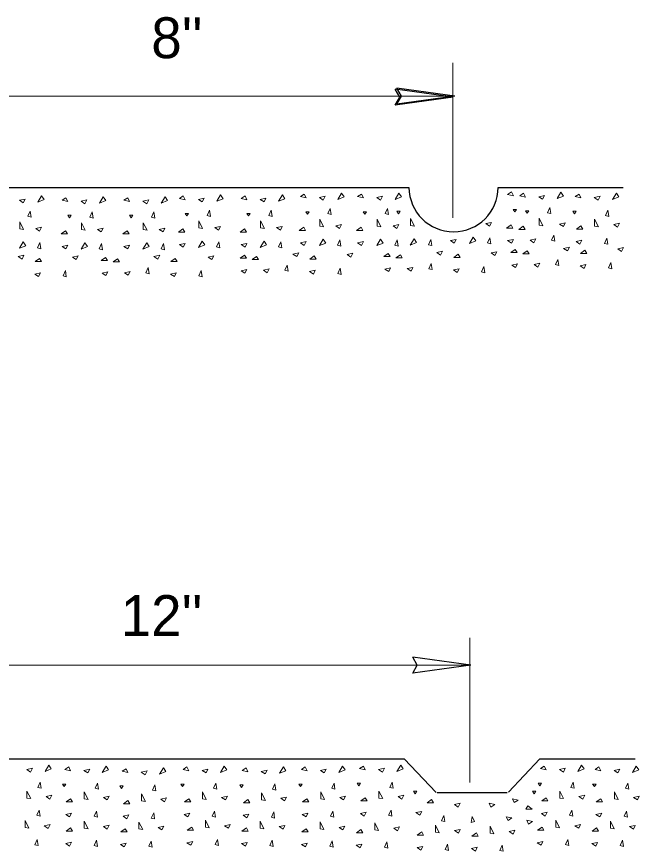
# Model space of a CAD drawing. Extents: x 1615 to 2505, y -386 to 247.
# Drawn here: x 1896.55 to 1916.65, y 81.53 to 108.47 of the extents above; entities that cross this region are included whole.
import ezdxf

# ---------------------------------------------------------------- set-up
doc = ezdxf.new("R2010")
doc.units = 0
doc.header["$LTSCALE"] = 0.51
doc.layers.add('1', color=7, linetype='Continuous', lineweight=25)

msp = doc.modelspace()

# ---------------------------------------------------------------- linework, layer by layer
at = {"layer": '1', "lineweight": 13}
for p, q in [((1910.6278, 101.9782), (1910.6278, 106.9759)), ((1893.0983, 105.8991), (1910.6983, 105.8991)), ((1911.1777, 83.7443), (1911.1777, 88.4182)), ((1893.4611, 87.5346), (1911.0611, 87.5346))]:
    msp.add_line(p, q, dxfattribs=at)
at = {"layer": '1'}
for p, q in [((1910.698, 105.9), (1908.8247, 106.1573)), ((1910.6429, 105.8724), (1908.7696, 106.1298)), ((1910.698, 105.9), (1908.8247, 105.6426)), ((1910.6429, 105.8724), (1908.7696, 105.615)), ((1894.4918, 102.958), (1909.2142, 102.958)), ((1912.0925, 102.958), (1916.1278, 102.958)), ((1911.2095, 87.5355), (1909.3363, 87.7928)), ((1911.2095, 87.5355), (1909.3363, 87.2781)), ((1895.6911, 84.5118), (1909.061, 84.5118)), ((1910.0886, 83.4211), (1909.061, 84.5118)), ((1912.4247, 83.4312), (1913.4428, 84.5118)), ((1913.4428, 84.5118), (1916.5123, 84.5118)), ((1910.1244, 83.4234), (1912.385, 83.4234))]:
    msp.add_line(p, q, dxfattribs=at)
for points in [[(1908.8247, 105.6426), (1908.9696, 105.9026), (1908.8247, 106.1573)], [(1908.7696, 105.615), (1908.9145, 105.875), (1908.7696, 106.1298)], [(1909.3363, 87.2781), (1909.4812, 87.5382), (1909.3363, 87.7928)]]:
    msp.add_lwpolyline(points, dxfattribs=at)
at = {"layer": '1', "lineweight": 13}
for points in [[(1897.2316, 102.4822), (1897.3542, 102.6865), (1897.4359, 102.5639)], [(1899.2259, 102.4533), (1899.3485, 102.6576), (1899.4303, 102.5351)], [(1901.2203, 102.4533), (1901.3428, 102.6576), (1901.4246, 102.5351)], [(1901.8056, 102.6024), (1901.9894, 102.5616), (1901.9281, 102.6841)], [(1903.0123, 102.5111), (1903.1348, 102.7153), (1903.2166, 102.5928)], [(1903.7999, 102.6024), (1903.9837, 102.5616), (1903.9223, 102.6841)], [(1905.0066, 102.5111), (1905.1292, 102.7153), (1905.2109, 102.5928)], [(1905.7076, 102.6603), (1905.8913, 102.6194), (1905.83, 102.7419)], [(1906.323, 102.6298), (1906.5069, 102.6708), (1906.4456, 102.5482)], [(1906.9143, 102.5689), (1907.0368, 102.7733), (1907.1186, 102.6507)], [(1907.5574, 102.6603), (1907.7412, 102.6194), (1907.6798, 102.7419)], [(1908.1728, 102.6298), (1908.3568, 102.6708), (1908.2954, 102.5482)], [(1908.7641, 102.5689), (1908.8867, 102.7733), (1908.9684, 102.6507)], [(1912.3988, 102.7325), (1912.5826, 102.6917), (1912.5213, 102.8142)], [(1912.7889, 102.6892), (1912.9727, 102.6483), (1912.9113, 102.7708)], [(1913.4043, 102.6588), (1913.5883, 102.6996), (1913.5269, 102.5771)], [(1913.9956, 102.5978), (1914.1182, 102.8021), (1914.1999, 102.6795)], [(1914.5809, 102.6603), (1914.7647, 102.6194), (1914.7033, 102.7419)], [(1915.1963, 102.6298), (1915.3803, 102.6708), (1915.3189, 102.5482)], [(1915.7876, 102.5689), (1915.9102, 102.7733), (1915.9919, 102.6507)], [(1896.6403, 102.5432), (1896.8243, 102.584), (1896.7629, 102.4614)], [(1898.0192, 102.5447), (1898.203, 102.5038), (1898.1417, 102.6263)], [(1898.6347, 102.5143), (1898.8185, 102.5552), (1898.7573, 102.4326)], [(1900.0136, 102.5447), (1900.1974, 102.5038), (1900.1361, 102.6263)], [(1900.6291, 102.5143), (1900.8129, 102.5552), (1900.7516, 102.4326)], [(1902.421, 102.572), (1902.6049, 102.6129), (1902.5436, 102.4903)], [(1904.4153, 102.572), (1904.5993, 102.6129), (1904.5379, 102.4903)], [(1896.9164, 102.0263), (1896.9929, 102.1948), (1897.0237, 101.9957)], [(1898.9108, 101.9974), (1898.9872, 102.1659), (1899.018, 101.9668)], [(1900.9052, 101.9974), (1900.9816, 102.1659), (1901.0124, 101.9668)], [(1901.987, 102.1176), (1902.0959, 102.1176), (1902.0414, 102.0359)], [(1902.6972, 102.0552), (1902.7736, 102.2237), (1902.8044, 102.0246)], [(1903.9813, 102.1176), (1904.0902, 102.1176), (1904.0358, 102.0359)], [(1904.6914, 102.0552), (1904.7679, 102.2237), (1904.7987, 102.0246)], [(1905.889, 102.1754), (1905.9978, 102.1754), (1905.9434, 102.0938)], [(1906.5991, 102.113), (1906.6756, 102.2815), (1906.7063, 102.0824)], [(1907.7388, 102.1754), (1907.8477, 102.1754), (1907.7933, 102.0938)], [(1908.4489, 102.113), (1908.5254, 102.2815), (1908.5562, 102.0824)], [(1908.8227, 102.1898), (1908.9316, 102.1898), (1908.8771, 102.1082)], [(1912.5802, 102.2477), (1912.6891, 102.2477), (1912.6347, 102.166)], [(1912.9703, 102.2043), (1913.0793, 102.2043), (1913.0248, 102.1227)], [(1913.6804, 102.1419), (1913.7569, 102.3104), (1913.7877, 102.1113)], [(1914.5023, 102.19), (1914.6112, 102.19), (1914.5567, 102.1083)], [(1915.5592, 102.0552), (1915.6356, 102.2237), (1915.6664, 102.0246)], [(1896.6496, 101.6243), (1896.6496, 101.8489), (1896.7723, 101.6038)], [(1898.2006, 102.0598), (1898.3095, 102.0598), (1898.2551, 101.9782)], [(1900.195, 102.0598), (1900.3039, 102.0598), (1900.2494, 101.9782)], [(1902.4303, 101.6532), (1902.4303, 101.8778), (1902.5529, 101.6327)], [(1904.4246, 101.6532), (1904.4246, 101.8778), (1904.5473, 101.6327)], [(1906.3323, 101.711), (1906.3323, 101.9357), (1906.4549, 101.6905)], [(1908.1821, 101.711), (1908.1821, 101.9357), (1908.3048, 101.6905)], [(1909.266, 101.7253), (1909.266, 101.9501), (1909.3886, 101.7049)], [(1913.4136, 101.7398), (1913.4136, 101.9645), (1913.5363, 101.7194)], [(1915.2056, 101.711), (1915.2056, 101.9357), (1915.3283, 101.6905)], [(1897.1666, 101.6308), (1897.3504, 101.6717), (1897.2891, 101.5491)], [(1898.6439, 101.5954), (1898.6439, 101.8201), (1898.7666, 101.5749)], [(1899.1609, 101.6019), (1899.3447, 101.6428), (1899.2834, 101.5203)], [(1900.6383, 101.5954), (1900.6383, 101.8201), (1900.7609, 101.5749)], [(1901.1553, 101.6019), (1901.3391, 101.6428), (1901.2778, 101.5203)], [(1901.7719, 101.5139), (1901.9763, 101.5139), (1901.9149, 101.616)], [(1902.9473, 101.6597), (1903.1311, 101.7005), (1903.0698, 101.578)], [(1903.7663, 101.5139), (1903.9706, 101.5139), (1903.9093, 101.616)], [(1904.9416, 101.6597), (1905.1254, 101.7005), (1905.0641, 101.578)], [(1905.6739, 101.5718), (1905.8783, 101.5718), (1905.8169, 101.6738)], [(1906.8493, 101.7175), (1907.0331, 101.7583), (1906.9718, 101.6358)], [(1907.5238, 101.5718), (1907.7281, 101.5718), (1907.6668, 101.6738)], [(1908.6991, 101.7175), (1908.8829, 101.7583), (1908.8216, 101.6358)], [(1911.6907, 101.7898), (1911.8744, 101.8306), (1911.8131, 101.7081)], [(1912.3652, 101.644), (1912.5694, 101.644), (1912.5082, 101.7461)], [(1912.7553, 101.6006), (1912.9596, 101.6006), (1912.8983, 101.7028)], [(1914.0751, 101.7753), (1914.2588, 101.8163), (1914.1976, 101.6937)], [(1914.6195, 101.6151), (1914.8238, 101.6151), (1914.7625, 101.7173)], [(1915.8238, 101.7608), (1916.0075, 101.8018), (1915.9462, 101.6792)], [(1897.9856, 101.4562), (1898.1899, 101.4562), (1898.1286, 101.5583)], [(1899.9799, 101.4562), (1900.1843, 101.4562), (1900.1229, 101.5583)], [(1911.1631, 101.1527), (1911.2857, 101.357), (1911.3674, 101.2344)], [(1911.7478, 101.1669), (1911.8244, 101.3354), (1911.855, 101.1363)], [(1913.8143, 101.2537), (1913.8909, 101.4222), (1913.9215, 101.223)], [(1915.5196, 101.1524), (1915.5962, 101.3209), (1915.6268, 101.1218)], [(1896.6391, 100.9937), (1896.7617, 101.198), (1896.8434, 101.0754)], [(1897.2238, 101.008), (1897.3003, 101.1765), (1897.331, 100.9773)], [(1898.0192, 101.0528), (1898.203, 101.0936), (1898.1417, 100.9711)], [(1898.6333, 100.9648), (1898.7559, 101.1692), (1898.8377, 101.0466)], [(1899.218, 100.9791), (1899.2947, 101.1476), (1899.3253, 100.9485)], [(1900.0136, 101.0528), (1900.1974, 101.0936), (1900.1361, 100.9711)], [(1900.6278, 100.9648), (1900.7503, 101.1692), (1900.8321, 101.0466)], [(1901.2124, 100.9791), (1901.2891, 101.1476), (1901.3197, 100.9485)], [(1901.8056, 101.1105), (1901.9894, 101.1513), (1901.9281, 101.0288)], [(1902.4198, 101.0226), (1902.5423, 101.2269), (1902.6241, 101.1043)], [(1903.0044, 101.0368), (1903.081, 101.2053), (1903.1117, 101.0063)], [(1903.7999, 101.1105), (1903.9837, 101.1513), (1903.9223, 101.0288)], [(1904.4141, 101.0226), (1904.5366, 101.2269), (1904.6184, 101.1043)], [(1904.9987, 101.0368), (1905.0753, 101.2053), (1905.1059, 101.0063)], [(1905.7076, 101.1683), (1905.8913, 101.2092), (1905.83, 101.0867)], [(1906.3218, 101.0804), (1906.4443, 101.2848), (1906.5261, 101.1622)], [(1906.9064, 101.0947), (1906.983, 101.2632), (1907.0137, 101.0641)], [(1907.5574, 101.1683), (1907.7412, 101.2092), (1907.6798, 101.0867)], [(1908.1716, 101.0804), (1908.2941, 101.2848), (1908.3759, 101.1622)], [(1908.7563, 101.0947), (1908.8328, 101.2632), (1908.8635, 101.0641)], [(1909.2554, 101.0948), (1909.378, 101.2991), (1909.4598, 101.1766)], [(1909.8401, 101.1091), (1909.9168, 101.2776), (1909.9473, 101.0785)], [(1910.5489, 101.2406), (1910.7328, 101.2814), (1910.6714, 101.1588)], [(1912.3988, 101.2406), (1912.5826, 101.2814), (1912.5213, 101.1588)], [(1913.1213, 101.255), (1913.3051, 101.2959), (1913.2438, 101.1733)], [(1914.6097, 101.2116), (1914.7935, 101.2525), (1914.7322, 101.1299)], [(1896.6033, 100.7259), (1896.7871, 100.7668), (1896.7258, 100.6443)], [(1900.9843, 100.7259), (1901.1682, 100.7668), (1901.1068, 100.6443)], [(1903.7604, 100.6733), (1903.9647, 100.6733), (1903.9034, 100.7754)], [(1905.4703, 100.8047), (1905.6541, 100.8456), (1905.5928, 100.723)], [(1907.219, 100.7902), (1907.4028, 100.8311), (1907.3414, 100.7085)], [(1908.4038, 100.7258), (1908.6082, 100.7258), (1908.5468, 100.8278)], [(1908.794, 100.6824), (1908.9983, 100.6824), (1908.937, 100.7845)], [(1910.1138, 100.8571), (1910.2976, 100.898), (1910.2363, 100.7754)], [(1910.6582, 100.6968), (1910.8625, 100.6968), (1910.8012, 100.799)], [(1911.8624, 100.8426), (1912.0463, 100.8835), (1911.9849, 100.7609)], [(1912.4963, 100.8569), (1912.7007, 100.8569), (1912.6393, 100.959)], [(1912.8864, 100.8136), (1913.0908, 100.8136), (1913.0294, 100.9157)], [(1914.2063, 100.9883), (1914.3901, 101.0292), (1914.3288, 100.9066)], [(1914.7507, 100.8281), (1914.955, 100.8281), (1914.8937, 100.9302)], [(1915.9549, 100.9738), (1916.1387, 101.0147), (1916.0773, 100.8921)], [(1897.1478, 100.5657), (1897.3521, 100.5657), (1897.2908, 100.6678)], [(1898.3519, 100.7114), (1898.5358, 100.7523), (1898.4744, 100.6298)], [(1899.2744, 100.5946), (1899.4788, 100.5946), (1899.4174, 100.6967)], [(1899.6645, 100.5513), (1899.8688, 100.5513), (1899.8075, 100.6533)], [(1901.5288, 100.5657), (1901.7331, 100.5657), (1901.6718, 100.6678)], [(1902.733, 100.7114), (1902.9168, 100.7523), (1902.8554, 100.6298)], [(1904.1505, 100.6299), (1904.3548, 100.6299), (1904.2935, 100.7321)], [(1906.0148, 100.6444), (1906.2191, 100.6444), (1906.1578, 100.7466)], [(1909.853, 100.3354), (1909.9297, 100.5039), (1909.9603, 100.3048)], [(1913.2525, 100.468), (1913.4363, 100.5088), (1913.3749, 100.3863)], [(1913.9455, 100.4666), (1914.0221, 100.6351), (1914.0528, 100.436)], [(1915.6508, 100.3654), (1915.7273, 100.5339), (1915.758, 100.3348)], [(1898.0478, 100.1031), (1898.1244, 100.2715), (1898.1551, 100.0724)], [(1899.308, 100.1912), (1899.4918, 100.232), (1899.4305, 100.1095)], [(1900.0306, 100.2057), (1900.2143, 100.2465), (1900.153, 100.1239)], [(1900.7236, 100.2043), (1900.8002, 100.3728), (1900.8308, 100.1737)], [(1902.4288, 100.1031), (1902.5055, 100.2715), (1902.5361, 100.0724)], [(1903.794, 100.2699), (1903.9778, 100.3108), (1903.9165, 100.1883)], [(1904.5165, 100.2843), (1904.7003, 100.3253), (1904.639, 100.2027)], [(1905.2095, 100.283), (1905.2862, 100.4515), (1905.3168, 100.2524)], [(1906.0049, 100.2409), (1906.1888, 100.2818), (1906.1274, 100.1593)], [(1906.9148, 100.1818), (1906.9914, 100.3503), (1907.0221, 100.1512)], [(1908.4375, 100.3223), (1908.6213, 100.3632), (1908.5599, 100.2407)], [(1909.16, 100.3368), (1909.3438, 100.3777), (1909.2825, 100.2552)], [(1910.6484, 100.2933), (1910.8322, 100.3343), (1910.7708, 100.2117)], [(1911.5583, 100.2343), (1911.6349, 100.4028), (1911.6655, 100.2036)], [(1912.5299, 100.4535), (1912.7138, 100.4944), (1912.6524, 100.3718)], [(1914.7408, 100.4245), (1914.9247, 100.4654), (1914.8633, 100.3428)], [(1897.1379, 100.1622), (1897.3218, 100.2031), (1897.2604, 100.0805)], [(1901.5189, 100.1622), (1901.7028, 100.2031), (1901.6414, 100.0805)], [(1896.8754, 84.1658), (1897.0593, 84.2067), (1896.9979, 84.0842)], [(1897.4667, 84.1048), (1897.5892, 84.3092), (1897.6709, 84.1866)], [(1898.1098, 84.1673), (1898.2937, 84.1265), (1898.2323, 84.249)], [(1898.7253, 84.1369), (1898.9092, 84.1778), (1898.8478, 84.0553)], [(1899.3166, 84.076), (1899.4391, 84.2803), (1899.5209, 84.1578)], [(1899.9598, 84.1095), (1900.1436, 84.0687), (1900.0823, 84.1912)], [(1900.5753, 84.0791), (1900.7591, 84.12), (1900.6978, 83.9974)], [(1901.1665, 84.0182), (1901.289, 84.2224), (1901.3708, 84.0999)], [(1901.9253, 84.1673), (1902.1091, 84.1265), (1902.0478, 84.249)], [(1902.5408, 84.1369), (1902.7247, 84.1778), (1902.6633, 84.0553)], [(1903.132, 84.076), (1903.2546, 84.2803), (1903.3363, 84.1578)], [(1903.833, 84.1384), (1904.0168, 84.0975), (1903.9554, 84.2201)], [(1904.4484, 84.108), (1904.6323, 84.1488), (1904.571, 84.0263)], [(1905.0397, 84.047), (1905.1623, 84.2513), (1905.244, 84.1288)], [(1905.7407, 84.1673), (1905.9244, 84.1265), (1905.8631, 84.249)], [(1906.3561, 84.1369), (1906.54, 84.1778), (1906.4787, 84.0553)], [(1906.9473, 84.076), (1907.0699, 84.2803), (1907.1517, 84.1578)], [(1907.6194, 84.1963), (1907.8033, 84.1553), (1907.7419, 84.2779)], [(1908.2349, 84.1658), (1908.4188, 84.2067), (1908.3574, 84.0842)], [(1908.8262, 84.1048), (1908.9487, 84.3092), (1909.0305, 84.1866)], [(1913.4581, 84.1962), (1913.6418, 84.1553), (1913.5805, 84.2778)], [(1914.0735, 84.1658), (1914.2574, 84.2066), (1914.1961, 84.084)], [(1914.6648, 84.1048), (1914.7873, 84.3091), (1914.8691, 84.1865)], [(1915.2213, 84.1672), (1915.4051, 84.1263), (1915.3438, 84.2488)], [(1915.8368, 84.1368), (1916.0206, 84.1777), (1915.9593, 84.0551)], [(1916.428, 84.0758), (1916.5505, 84.2801), (1916.6323, 84.1576)], [(1897.2382, 83.5912), (1897.3147, 83.7597), (1897.3454, 83.5605)], [(1898.0312, 83.6971), (1898.1401, 83.6971), (1898.0857, 83.6154)], [(1899.0881, 83.5623), (1899.1646, 83.7308), (1899.1953, 83.5317)], [(1899.8812, 83.6393), (1899.99, 83.6393), (1899.9356, 83.5576)], [(1900.9381, 83.5044), (1901.0145, 83.6729), (1901.0453, 83.4738)], [(1901.8467, 83.6971), (1901.9556, 83.6971), (1901.9011, 83.6154)], [(1902.9036, 83.5623), (1902.98, 83.7308), (1903.0108, 83.5317)], [(1903.7543, 83.6682), (1903.8633, 83.6682), (1903.8088, 83.5865)], [(1904.8113, 83.5333), (1904.8877, 83.7018), (1904.9185, 83.5027)], [(1905.662, 83.6971), (1905.7709, 83.6971), (1905.7164, 83.6154)], [(1906.7189, 83.5623), (1906.7953, 83.7308), (1906.8262, 83.5317)], [(1907.5408, 83.726), (1907.6497, 83.726), (1907.5953, 83.6443)], [(1908.5978, 83.5912), (1908.6742, 83.7597), (1908.705, 83.5605)], [(1913.3794, 83.7259), (1913.4883, 83.7259), (1913.4338, 83.6443)], [(1914.4363, 83.5911), (1914.5128, 83.7595), (1914.5436, 83.5604)], [(1915.1426, 83.6969), (1915.2515, 83.6969), (1915.1971, 83.6153)], [(1916.1995, 83.5621), (1916.276, 83.7306), (1916.3068, 83.5315)], [(1896.8847, 83.2469), (1896.8847, 83.4716), (1897.0073, 83.2265)], [(1897.5028, 83.2968), (1897.6865, 83.3377), (1897.6253, 83.2152)], [(1898.7346, 83.2181), (1898.7346, 83.4428), (1898.8573, 83.1976)], [(1899.3527, 83.2679), (1899.5365, 83.3088), (1899.4752, 83.1863)], [(1900.5845, 83.1603), (1900.5845, 83.3849), (1900.7072, 83.1398)], [(1902.55, 83.2181), (1902.55, 83.4428), (1902.6727, 83.1976)], [(1903.1681, 83.2679), (1903.3519, 83.3088), (1903.2906, 83.1863)], [(1904.4577, 83.1891), (1904.4577, 83.4138), (1904.5803, 83.1687)], [(1905.0758, 83.239), (1905.2596, 83.2798), (1905.1983, 83.1573)], [(1906.3653, 83.2181), (1906.3653, 83.4428), (1906.488, 83.1976)], [(1906.9835, 83.2679), (1907.1673, 83.3088), (1907.1059, 83.1863)], [(1907.658, 83.1511), (1907.8623, 83.1511), (1907.801, 83.2532)], [(1908.2442, 83.2469), (1908.2442, 83.4716), (1908.3668, 83.2265)], [(1908.8623, 83.2968), (1909.0461, 83.3377), (1908.9848, 83.2152)], [(1909.3618, 83.4658), (1909.4708, 83.4658), (1909.4163, 83.3842)], [(1913.305, 83.4658), (1913.1961, 83.4658), (1913.2505, 83.3842)], [(1913.4967, 83.151), (1913.701, 83.151), (1913.6397, 83.2531)], [(1914.0828, 83.2468), (1914.0828, 83.4715), (1914.2054, 83.2264)], [(1914.7009, 83.2968), (1914.8847, 83.3376), (1914.8233, 83.215)], [(1915.846, 83.2179), (1915.846, 83.4426), (1915.9687, 83.1974)], [(1916.4641, 83.2678), (1916.6479, 83.3087), (1916.5866, 83.1861)], [(1898.1484, 83.1222), (1898.3528, 83.1222), (1898.2914, 83.2243)], [(1899.9983, 83.0643), (1900.2027, 83.0643), (1900.1413, 83.1664)], [(1901.2026, 83.2101), (1901.3864, 83.251), (1901.3251, 83.1284)], [(1901.9639, 83.1222), (1902.1683, 83.1222), (1902.1069, 83.2243)], [(1903.8716, 83.0933), (1904.0759, 83.0933), (1904.0146, 83.1953)], [(1905.7793, 83.1222), (1905.9836, 83.1222), (1905.9223, 83.2243)], [(1909.7971, 83.0933), (1910.0014, 83.0933), (1909.9401, 83.1953)], [(1910.6833, 83.0367), (1910.8671, 83.0775), (1910.8058, 82.955)], [(1911.9835, 83.0367), (1911.7998, 83.0775), (1911.8611, 82.955)], [(1912.735, 83.1813), (1912.5512, 83.2221), (1912.6125, 83.0995)], [(1913.1878, 82.8909), (1912.9834, 82.8909), (1913.0448, 82.993)], [(1915.2598, 83.122), (1915.4642, 83.122), (1915.4028, 83.2241)], [(1897.1986, 82.6884), (1897.2753, 82.8569), (1897.3058, 82.6578)], [(1898.1387, 82.7187), (1898.3224, 82.7596), (1898.2611, 82.637)], [(1899.0485, 82.6595), (1899.1252, 82.828), (1899.1558, 82.6289)], [(1900.8984, 82.6017), (1900.9751, 82.7702), (1901.0057, 82.5711)], [(1901.9541, 82.7187), (1902.1378, 82.7596), (1902.0766, 82.637)], [(1902.864, 82.6595), (1902.9406, 82.828), (1902.9713, 82.6289)], [(1903.8618, 82.6897), (1904.0456, 82.7306), (1903.9843, 82.608)], [(1904.7717, 82.6306), (1904.8483, 82.7991), (1904.8789, 82.5999)], [(1905.7694, 82.7187), (1905.9533, 82.7596), (1905.8919, 82.637)], [(1906.6793, 82.6595), (1906.7559, 82.828), (1906.7866, 82.6289)], [(1907.6483, 82.7475), (1907.832, 82.7884), (1907.7707, 82.6658)], [(1908.5581, 82.6884), (1908.6348, 82.8569), (1908.6653, 82.6578)], [(1909.4404, 82.7764), (1909.6242, 82.8173), (1909.5628, 82.6948)], [(1913.4868, 82.7474), (1913.6707, 82.7883), (1913.6093, 82.6658)], [(1914.3968, 82.6883), (1914.4733, 82.8568), (1914.504, 82.6577)], [(1915.2501, 82.7185), (1915.4338, 82.7593), (1915.3725, 82.6368)], [(1916.1599, 82.6593), (1916.2366, 82.8278), (1916.2672, 82.6288)], [(1896.8263, 82.2997), (1896.8263, 82.5243), (1896.949, 82.2793)], [(1898.7358, 82.2762), (1898.7358, 82.5008), (1898.8585, 82.2558)], [(1899.9886, 82.6608), (1900.1723, 82.7017), (1900.111, 82.5792)], [(1900.4991, 82.2473), (1900.4991, 82.4719), (1900.6217, 82.2268)], [(1902.6448, 82.3024), (1902.6448, 82.5271), (1902.7674, 82.282)], [(1904.408, 82.2734), (1904.408, 82.4981), (1904.5307, 82.253)], [(1906.3438, 82.25), (1906.3438, 82.4747), (1906.4663, 82.2295)], [(1908.1069, 82.221), (1908.1069, 82.4457), (1908.2296, 82.2006)], [(1910.2636, 82.515), (1910.3402, 82.6835), (1910.3708, 82.4843)], [(1911.3338, 82.4861), (1911.2572, 82.6546), (1911.2265, 82.4555)], [(1912.5328, 82.603), (1912.349, 82.6438), (1912.4103, 82.5213)], [(1913.1976, 82.4874), (1913.0138, 82.5283), (1913.0751, 82.4058)], [(1913.9516, 82.3024), (1913.9516, 82.5271), (1914.0743, 82.282)], [(1915.7148, 82.2734), (1915.7148, 82.4981), (1915.8374, 82.253)], [(1897.4444, 82.3495), (1897.6283, 82.3904), (1897.5669, 82.2678)], [(1898.1498, 82.1803), (1898.3541, 82.1803), (1898.2928, 82.2824)], [(1899.3539, 82.3261), (1899.5378, 82.3669), (1899.4764, 82.2444)], [(1899.9129, 82.1513), (1900.1173, 82.1513), (1900.0559, 82.2534)], [(1901.1172, 82.2971), (1901.3009, 82.338), (1901.2397, 82.2154)], [(1902.0587, 82.2065), (1902.263, 82.2065), (1902.2017, 82.3087)], [(1903.2629, 82.3523), (1903.4467, 82.3932), (1903.3853, 82.2706)], [(1903.8219, 82.1776), (1904.0262, 82.1776), (1903.9649, 82.2797)], [(1905.0261, 82.3233), (1905.2099, 82.3642), (1905.1486, 82.2417)], [(1905.7576, 82.1541), (1905.9619, 82.1541), (1905.9006, 82.2562)], [(1906.9618, 82.2998), (1907.1456, 82.3408), (1907.0843, 82.2182)], [(1907.5208, 82.1251), (1907.7252, 82.1251), (1907.6638, 82.2273)], [(1908.725, 82.2708), (1908.9088, 82.3118), (1908.8475, 82.1892)], [(1910.069, 82.145), (1910.069, 82.3697), (1910.1916, 82.1246)], [(1910.6871, 82.1949), (1910.8708, 82.2358), (1910.8095, 82.1132)], [(1911.8322, 82.1161), (1911.8322, 82.3408), (1911.9548, 82.0956)], [(1912.4503, 82.1659), (1912.6341, 82.2068), (1912.5728, 82.0843)], [(1913.3655, 82.2065), (1913.5698, 82.2065), (1913.5085, 82.3087)], [(1914.5697, 82.3523), (1914.7535, 82.3932), (1914.6922, 82.2706)], [(1915.1287, 82.1776), (1915.333, 82.1776), (1915.2717, 82.2797)], [(1916.3329, 82.3233), (1916.5167, 82.3642), (1916.4554, 82.2417)], [(1897.1403, 81.7412), (1897.2169, 81.9096), (1897.2476, 81.7105)], [(1902.9588, 81.7439), (1903.0354, 81.9123), (1903.066, 81.7133)], [(1909.4828, 82.0492), (1909.6872, 82.0492), (1909.6258, 82.1513)], [(1911.2461, 82.0202), (1911.4504, 82.0202), (1911.3891, 82.1223)], [(1914.2656, 81.7439), (1914.3422, 81.9123), (1914.3728, 81.7133)], [(1898.1399, 81.7768), (1898.3238, 81.8177), (1898.2624, 81.6951)], [(1899.0498, 81.7177), (1899.1264, 81.8862), (1899.1571, 81.6871)], [(1899.9032, 81.7478), (1900.0869, 81.7887), (1900.0256, 81.6662)], [(1900.813, 81.6887), (1900.8897, 81.8572), (1900.9203, 81.6581)], [(1902.0488, 81.803), (1902.2327, 81.8439), (1902.1713, 81.7213)], [(1903.8121, 81.774), (1903.9958, 81.8149), (1903.9345, 81.6923)], [(1904.7219, 81.7149), (1904.7986, 81.8834), (1904.8292, 81.6843)], [(1905.7478, 81.7506), (1905.9316, 81.7914), (1905.8703, 81.6689)], [(1906.6577, 81.6914), (1906.7343, 81.8599), (1906.7649, 81.6608)], [(1907.511, 81.7216), (1907.6948, 81.7625), (1907.6335, 81.6399)], [(1908.4209, 81.6625), (1908.4975, 81.831), (1908.5282, 81.6318)], [(1909.473, 81.6456), (1909.6568, 81.6865), (1909.5955, 81.5639)], [(1910.3829, 81.5865), (1910.4596, 81.755), (1910.4902, 81.5558)], [(1911.2363, 81.6167), (1911.42, 81.6575), (1911.3588, 81.535)], [(1912.1462, 81.5575), (1912.2228, 81.726), (1912.2534, 81.5269)], [(1913.3557, 81.803), (1913.5395, 81.8439), (1913.4782, 81.7213)], [(1915.1189, 81.774), (1915.3027, 81.8149), (1915.2413, 81.6923)], [(1916.0288, 81.7149), (1916.1054, 81.8834), (1916.136, 81.6843)]]:
    msp.add_lwpolyline(points, close=True, dxfattribs=at)
at = {"layer": '1'}
msp.add_arc((1910.6533, 102.9645), 1.4392, 180.25913, 359.74087, dxfattribs=at)

# ---------------------------------------------------------------- texts
for s, p in [("8''", (1900.8971, 107.1299)), ("12''", (1899.9109, 88.4772))]:
    msp.add_text(s, height=1.32, dxfattribs=at).set_placement(p)

doc.saveas('drawing.dxf')
